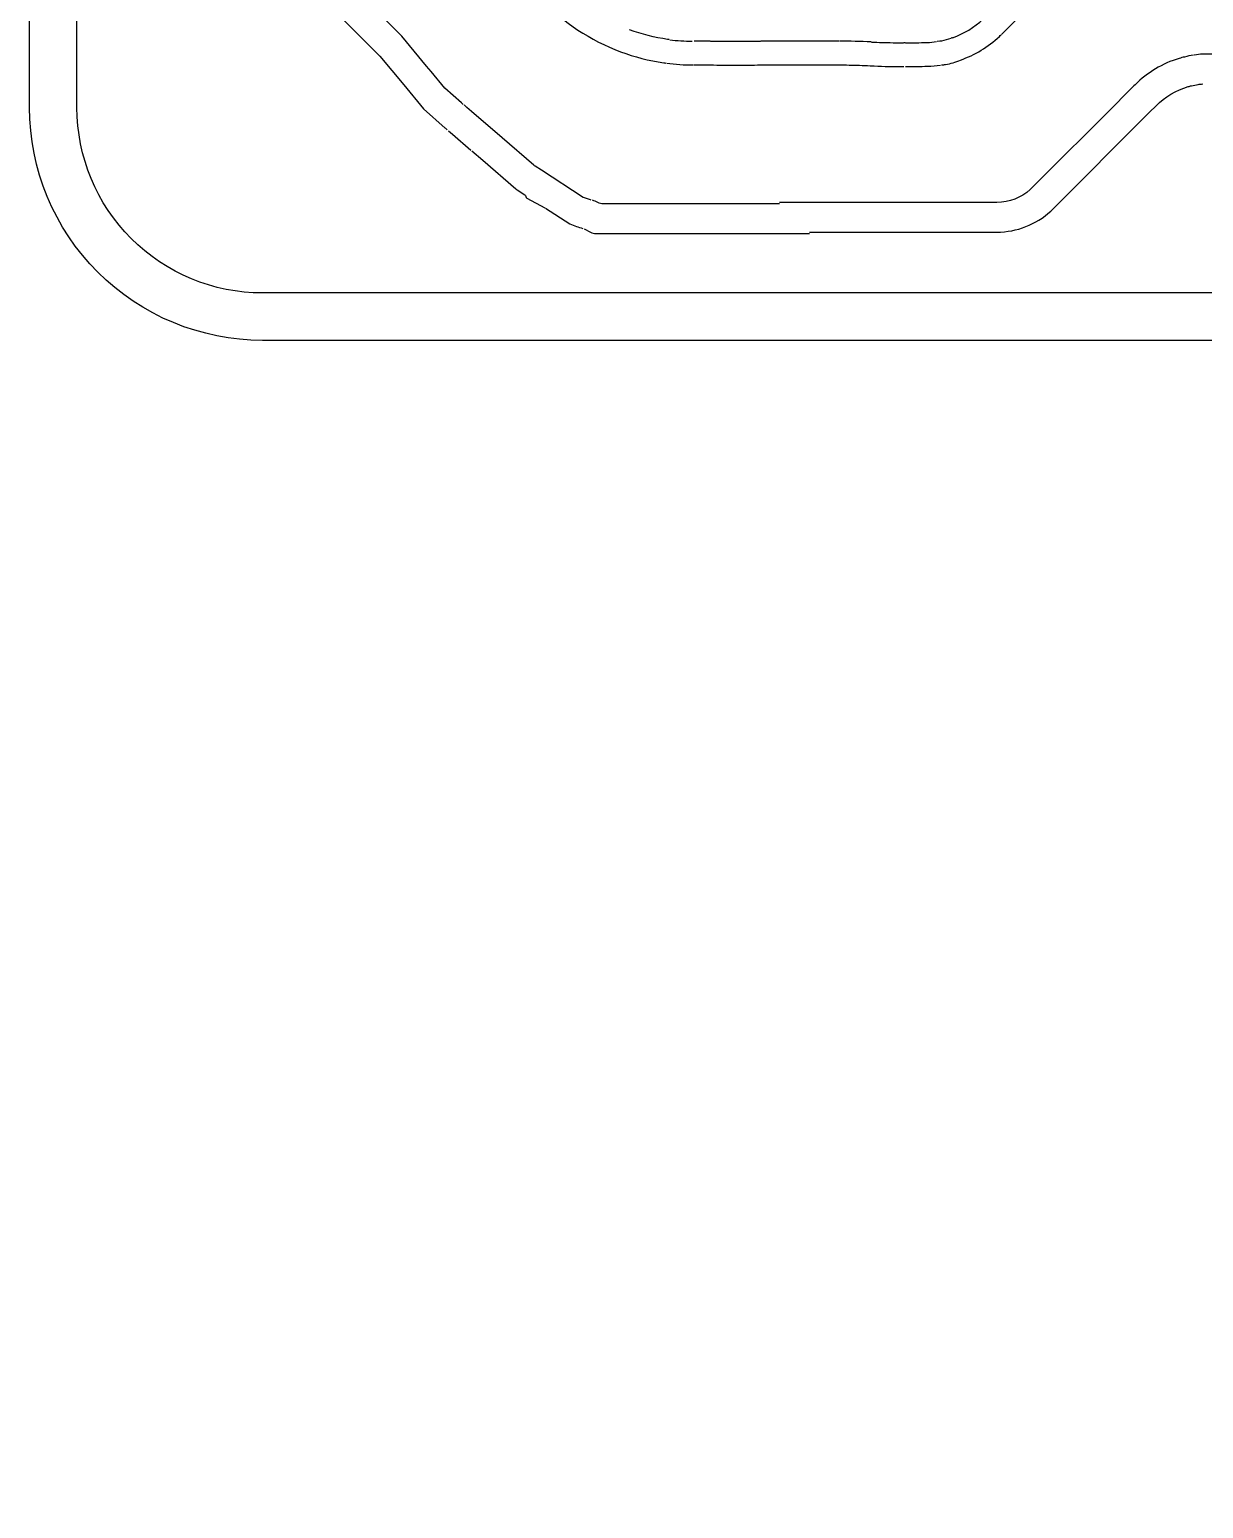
# Model space of a CAD drawing. Extents: x 1548 to 1929, y -174 to 95.
# Drawn here: x 1584.13 to 1589.17, y 37.06 to 43.41 of the extents above; entities that cross this region are included whole.
import ezdxf

# ---------------------------------------------------------------- set-up
doc = ezdxf.new("R2010")
doc.units = 0
doc.layers.add('gbr-dxf_layer0', color=7, linetype='Continuous')
doc.layers.add('gbr-outline-dxf_layer1', color=2, linetype='Continuous')

msp = doc.modelspace()

# ---------------------------------------------------------------- linework, layer by layer
at = {"layer": 'gbr-dxf_layer0'}
for p, q in [((1587.0483, 43.3616), (1586.9789, 43.3616)), ((1587.6006, 43.3615), (1587.2651, 43.3615)), ((1587.8847, 43.3542), (1587.8802, 43.3542)), ((1585.9123, 42.9875), (1585.9197, 42.9806)), ((1588.279, 42.6689), (1587.3463, 42.6689))]:
    msp.add_line(p, q, dxfattribs=at)
at = {"layer": 'gbr-dxf_layer0', "linetype": 'Continuous'}
for points in [[(1666.3983, 42.2801), (1636.3529, 42.2801, 0.196007), (1634.4629, 41.5094, -0.196002), (1624.0481, 37.2636), (1618.5478, 37.2636, -0.196002), (1608.133, 41.5094, 0.196006), (1606.243, 42.2801), (1585.1264, 42.2801, -0.414217), (1584.3299, 43.0766), (1584.3299, 45.0951, -0.014221), (1584.3296, 45.105)], [(1584.5061, 44.8475, 0.072675), (1584.5105, 44.8205), (1584.5334, 44.7584), (1584.5448, 44.7274), (1584.6261, 44.5747), (1584.701, 44.4759), (1584.8326, 44.2405), (1584.9032, 44.1112), (1584.9225, 44.0832), (1584.9639, 44.0291), (1585.0533, 43.9095), (1585.1605, 43.766), (1585.2146, 43.7124), (1585.5727, 43.3543), (1585.6296, 43.2971), (1585.733, 43.1734), (1585.8176, 43.0703), (1585.9108, 42.9885)], [(1588.2986, 43.3902), (1588.6908, 43.7824, -0.198851), (1588.8891, 43.8647), (1604.4863, 43.8647)], [(1586.8718, 43.3681, -0.00915), (1586.8652, 43.3693, -0.053894), (1586.7021, 43.4108)], [(1588.0413, 43.2594), (1588.0428, 43.2594, 0.028528), (1588.0585, 43.2615, 0.05816), (1588.1228, 43.2805, 0.104499), (1588.2897, 43.3816, 0.005939), (1588.2973, 43.3892)], [(1586.6636, 43.3163, 0.054235), (1586.849, 43.2686, 0.007982), (1586.8579, 43.2671)], [(1588.0813, 43.3736, -0.05594), (1588.0412, 43.3619, -0.047025), (1588.0342, 43.3613), (1588.023, 43.3599)], [(1587.0492, 43.2594, 0.003416), (1587.1574, 43.2587, 0.003416), (1587.2656, 43.2594)], [(1587.2661, 43.2597), (1587.6006, 43.2597, -0.008254), (1587.6887, 43.2579, -0.004371), (1587.735, 43.2559)], [(1587.7367, 43.2559, 0.010666), (1587.8627, 43.2523), (1587.88, 43.2523)], [(1589.1238, 43.3016, 0.022467), (1589.0839, 43.2935, 0.01282), (1589.0616, 43.2876, 0.123133), (1588.8724, 43.1743), (1588.8673, 43.1693), (1588.8068, 43.1093)], [(1621.0976, 38.2798), (1618.6719, 38.2798, -0.196), (1608.9676, 42.2361, 0.195991), (1606.3674, 43.296, -0.055279), (1606.3062, 43.3029), (1606.2924, 43.3059), (1589.1632, 43.3059, 0.020599), (1589.1261, 43.3019)], [(1588.9344, 43.0563), (1588.9624, 43.084, -0.124882), (1589.1005, 43.1663, -0.011008), (1589.1142, 43.1698, -0.022489), (1589.1429, 43.1757, -0.015565), (1589.163, 43.178)], [(1586.5378, 42.6793, -0.00775), (1586.5221, 42.6841, -0.009205), (1586.5036, 42.6907), (1586.3237, 42.8068), (1586.2964, 42.8245, -0.034886), (1586.2909, 42.8286), (1586.1548, 42.9463), (1586.1038, 42.9902), (1586.0347, 43.0501), (1586.0238, 43.0595), (1586.0034, 43.0766), (1585.9915, 43.0877)], [(1588.8068, 43.1088), (1588.4223, 42.724, -0.185781), (1588.2791, 42.6689)], [(1587.4739, 42.5415), (1588.2791, 42.5415, 0.188421), (1588.5105, 42.6319), (1588.9344, 43.0561)], [(1586.0243, 42.8907), (1586.0716, 42.8498), (1586.2142, 42.7267, 0.035409), (1586.2198, 42.7225), (1586.2527, 42.7013, -0.255895), (1586.2567, 42.6939, 0.278827), (1586.261, 42.6868), (1586.3382, 42.6458)], [(1586.3419, 42.6437), (1586.4457, 42.5765, 0.022313), (1586.5021, 42.5572)], [(1587.3463, 42.6628), (1586.5895, 42.6628, -0.120942), (1586.5663, 42.6685), (1586.5544, 42.6747, -0.005917), (1586.5424, 42.678)], [(1586.5072, 42.5557), (1586.5346, 42.5412, 0.12243), (1586.558, 42.5354), (1587.4739, 42.5354)]]:
    msp.add_lwpolyline(points, format="xyb", dxfattribs=at)
for points in [[(1585.9884, 43.0898), (1585.9806, 43.0964), (1585.9095, 43.1591), (1585.8498, 43.2315), (1585.831, 43.2546), (1585.7238, 43.3829), (1585.6628, 43.4441), (1585.2899, 43.817), (1585.2569, 43.8497), (1585.1553, 43.9856), (1585.0654, 44.106), (1585.0253, 44.1581), (1585.0118, 44.1779), (1584.944, 44.3021), (1584.8642, 44.4446), (1584.8079, 44.5457), (1584.7337, 44.6435), (1584.6643, 44.7735)], [(1586.9768, 43.2594), (1586.9768, 43.2597), (1587.0486, 43.2597)], [(1585.9248, 42.9763), (1585.9413, 42.9626), (1586.0208, 42.8937)]]:
    msp.add_lwpolyline(points, dxfattribs=at)
at = {"layer": 'gbr-dxf_layer0'}
for centre, radius, start, end in [((1586.992, 44.1878), 0.9314, 224.05891, 249.33398), ((1587.9665, 43.7257), 0.37, 289.2242, 313.24539), ((1586.9726, 44.1451), 0.7836, 262.80712, 269.88428), ((1587.1571, 51.2323), 7.8714, 269.21431, 269.99181), ((1587.1576, 51.2323), 7.8714, 269.99853, 270.77631), ((1587.5958, 40.5801), 2.7816, 87.04983, 89.85437), ((1587.8737, 46.2125), 2.8578, 267.32994, 269.18722), ((1587.9052, 46.2117), 2.8576, 268.57387, 269.46374), ((1587.8849, 46.2123), 2.858, 270.04457, 271.85693), ((1587.9662, 43.7256), 0.37, 271.96765, 278.41185), ((1588.1264, 43.2717), 0.1114, 110.26071, 113.23159), ((1586.9737, 44.1449), 0.8854, 262.73295, 270.00232), ((1587.8863, 46.2122), 2.9599, 270.00726, 271.85434), ((1587.966, 43.7255), 0.472, 271.98354, 278.64555)]:
    msp.add_arc(centre, radius, start, end, dxfattribs=at)
at = {"layer": 'gbr-outline-dxf_layer1', "linetype": 'Continuous'}
msp.add_lwpolyline([(1584.1264, 43.0766), (1584.1264, 54.6765, -0.414215), (1585.1264, 55.6765), (1606.6575, 55.6765, -0.202321), (1617.474, 51.113, 0.202214), (1618.548, 50.66), (1624.0479, 50.66, 0.202309), (1625.1223, 51.1134, -0.202312), (1635.9384, 55.6765), (1666.9464, 55.6765, -0.414215), (1667.9464, 54.6765), (1667.9464, 43.0766, -0.414215), (1666.9464, 42.0766), (1636.3529, 42.0766, 0.196013), (1634.6051, 41.3639, -0.196007), (1624.0479, 37.0601), (1618.548, 37.0601, -0.196007), (1607.9907, 41.3639, 0.196009), (1606.243, 42.0766), (1585.1264, 42.0766, -0.414215)], format="xyb", close=True, dxfattribs=at)

doc.saveas('drawing.dxf')
